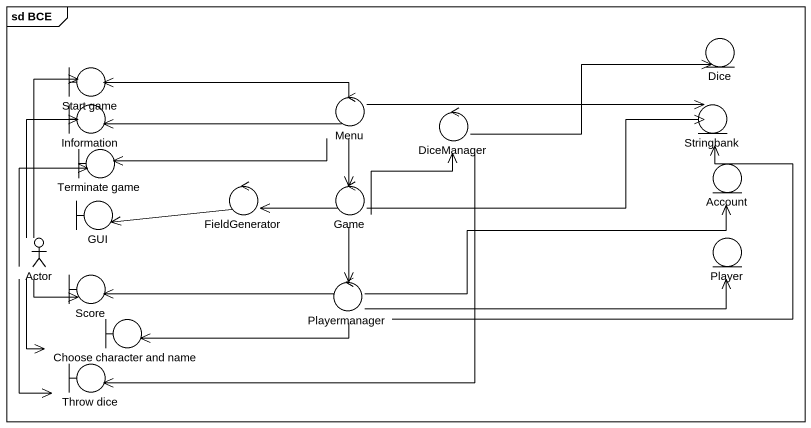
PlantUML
@startuml
mainframe sd BCE
entity Dice
boundary "Start game" as Start_game
boundary Information
control Menu
entity Stringbank
boundary "Terminate game" as Terminate_game
control DiceManager
control FieldGenerator
control Game
entity Account
actor "Actor" as Actor_
boundary GUI
entity Player
boundary Score
control Playermanager
boundary "Choose character and name" as Choose_character_and_name
boundary "Throw dice" as Throw_dice
Menu -left-> Start_game
Menu -left-> Information
Menu -right-> Stringbank
Menu -left-> Terminate_game
Menu --> Game
DiceManager -right-> Dice
DiceManager --> Throw_dice
FieldGenerator -left-> GUI
Game -right-> Stringbank
Game -up-> DiceManager
Game -left-> FieldGenerator
Game --> Playermanager
Actor_ -up-> Start_game
Actor_ -up-> Information
Actor_ -up-> Terminate_game
Actor_ --> Score
Actor_ --> Choose_character_and_name
Actor_ --> Throw_dice
Playermanager -right-> Stringbank
Playermanager -right-> Account
Playermanager -right-> Player
Playermanager -left-> Score
Playermanager -left-> Choose_character_and_name
@enduml
